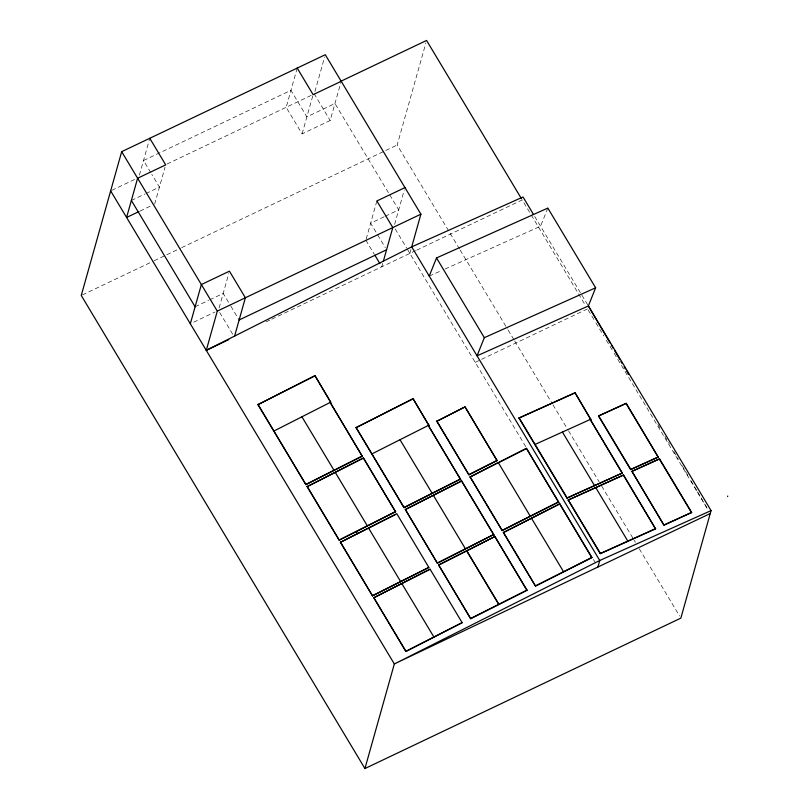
<?xml version="1.0" encoding="UTF-8"?>
<svg xmlns="http://www.w3.org/2000/svg" width="809" height="809" viewBox="0 0 809 809"><rect width="100%" height="100%" fill="white"/><g stroke="black" fill="none" stroke-linecap="round" stroke-linejoin="round"><path stroke-width="0.61" stroke-dasharray="4.04 3.03" d="M139.421 175.088L149.766 138.288M154.671 204.09L165.036 167.21M219.097 307.976L228.785 273.523M297.196 68.087L286.174 107.314L302.101 133.889L330.183 120.511L341.216 81.294M302.101 133.889L313.134 94.673M314.923 91.559L324.611 57.095M366.194 238.989L376.873 200.976M459.502 248.96L397.179 145.033L425.898 42.887M382.738 263.39L381.787 266.778L380.513 264.654M394.62 224.396L404.298 189.943M409.87 253.399L411.71 246.866M547.835 208.075L540.554 226.217L443.008 269.933M111.784 190.348L135.366 179.113M167.089 164.015L314.256 93.935L330.183 120.511M131.371 200.47L144.851 194.049M145.974 193.513L159.454 187.091L151.799 174.34M140.068 211.048L151.303 205.698M82.397 294.921L153.113 261.256M154.256 260.71L165.653 255.28M166.796 254.734L180.488 248.221M181.62 247.675L384.639 151.01M385.782 150.464L397.179 145.033M195.111 306.773L208.591 300.361M209.713 299.826L223.193 293.404L230.211 305.104M384.103 216.782L370.623 223.203L377.004 233.831M385.236 216.246L398.706 209.834L389.048 193.725M193.705 322.164L215.052 312.001M266.11 321.861L270.651 319.697M271.784 319.161L415.543 250.699M416.675 250.163L522.199 199.914L530.613 213.94M475.207 362.371L587.536 308.886M429.235 276.102L441.856 270.449M534.709 216.478L581.256 294.102M581.904 295.184L588.365 305.954M531.26 215.022L585.595 305.65M588.183 309.968L595.333 321.881M595.98 322.963L603.767 335.957M606.366 340.286L613.505 352.198M614.162 353.28L707.653 509.205M460.149 250.042L507.536 329.071M508.183 330.153L514.028 339.891M514.676 340.983L552.325 403.772M552.972 404.854L567.908 429.751M568.555 430.833L599.064 481.709M601.653 486.047L633.467 539.087M634.114 540.169L635.409 542.333M639.302 548.836L679.55 615.952M388.411 192.653L334.966 103.522L306.884 116.89L290.947 90.315L143.517 160.516L151.162 173.278M395.207 228.957L406.684 248.09M407.321 249.152L525.85 446.831M593.371 559.444L596.617 564.854M377.641 234.893L385.286 247.655M365.85 240.202L374.142 254.016M230.848 306.166L239.13 319.98M219.694 312.527L233.083 334.855M657.919 424.412L660.468 428.76M664.937 436.364L669.407 443.979M673.877 451.584L678.336 459.188M682.169 465.711L687.913 475.49M691.108 480.93L696.842 490.709M697.489 491.791L707.056 508.103"/><path stroke-width="1.21" d="M362.25 456.225L330.173 402.427L362.25 456.225L305.933 484.652L257.95 404.631L314.954 375.629L330.79 402.346M273.816 431.096L330.82 402.103M301.979 416.888L334.087 470.433M330.153 401.284L314.954 375.629M305.933 484.652L257.98 404.389M307.127 486.644L363.484 457.975L395.561 511.773L339.234 540.2L307.127 486.644L363.484 457.975M335.29 472.436L367.397 525.981M339.234 540.2L307.157 486.401M527.003 590.327L494.926 536.529L438.609 564.935L470.686 618.723L527.003 590.327L428.305 425.433L460.392 479.231L404.065 507.668L356.041 427.658L413.045 398.655L428.881 425.372L413.045 398.655M340.417 542.323L396.764 513.654L428.851 567.443L372.524 595.879L340.417 542.323L395.611 514.463M368.58 528.105L400.688 581.661M372.524 595.879L340.447 542.081M405.835 651.427L462.192 622.748L430.075 569.202L373.758 597.629L405.835 651.427L462.293 622.495M400.111 439.894L432.228 493.45M404.065 507.668L356.071 427.415M405.299 509.417L437.376 563.216L493.723 534.537L461.615 480.981L405.299 509.417L437.376 563.216M401.881 583.653L433.998 637.209M436.789 421.267L464.983 406.816L497.07 460.604L468.907 474.822L436.789 421.267L463.83 407.625M433.422 495.442L465.539 548.998M428.851 567.443L372.565 595.636M430.075 569.202L374.85 597.305M464.983 406.816L497.07 460.604M461.615 480.981L406.391 509.094M468.907 474.822L436.83 421.024M470.069 477.007L526.426 448.338L558.503 502.136L502.187 530.562L470.069 477.007L498.263 462.556L530.35 516.344M466.732 550.99L498.84 604.545M470.686 618.723L438.609 564.935M494.926 536.529L438.569 565.167M502.187 530.562L470.11 476.764M503.38 532.555L559.737 503.886L591.814 557.684L535.497 586.11L503.38 532.555L559.737 503.886M591.895 557.381L526.426 448.338M531.543 518.347L563.651 571.892M535.497 586.11L503.41 532.312M597.922 567.018L599.752 560.485L411.71 246.866L420.892 214.183L325.279 54.719L121.684 151.667L81.254 295.467L364.93 768.55L680.854 618.116L711.071 510.6L588.365 305.954L595.636 287.802L547.835 208.075L436.516 257.95L429.235 276.102M190.337 323.772L201.36 284.556L229.443 271.177L245.38 297.763L234.61 336.079M228.735 339.649L206.275 350.348L217.297 311.131L121.684 151.667M383.375 261.145L392.81 227.562L376.873 200.976L404.955 187.607M364.93 768.55L394.327 663.967L110.651 190.884M727.594 496.564L727.746 496.038M595.636 287.802L484.328 337.687L477.047 355.839L588.365 305.954L610.057 342.905M622.242 473.305L590.246 419.466L622.354 473.022L566.947 498.081L518.953 418.061L575.007 392.709L590.772 419.466L575.007 392.709M534.83 444.535L590.883 419.183M562.477 432.137L594.595 485.693M598.478 416.008L626.247 403.337L658.243 457.166L630.595 469.564L598.478 416.008L626.247 403.337M566.947 498.081L622.354 473.022M568.14 500.083L623.557 475.014L655.553 528.853L600.248 553.629L568.14 500.083L623.557 475.014M595.788 487.685L627.905 541.241M630.595 469.564L658.354 456.893M631.9 471.273L663.906 525.112L691.665 512.441L659.557 458.885L631.9 471.273L663.906 525.112L691.665 512.441M600.248 553.629L655.664 528.57M632.941 471.04L659.557 458.885M206.275 350.348L411.71 246.866L523.019 196.981L533.414 214.314M257.95 404.631L314.913 375.872M356.041 427.658L413.015 398.898M305.964 484.409L362.28 455.983M371.948 453.889L428.922 425.129M339.274 539.957L395.591 511.531M404.096 507.425L460.422 478.989M468.937 474.58L497.1 460.361M499.365 462.222L526.396 448.58M437.406 562.973L493.723 534.537M502.217 530.32L558.544 501.893M470.717 618.481L527.033 590.085M535.528 585.868L591.844 557.441M340.346 81.507L426.576 40.45L521.552 198.842M341.216 81.294L313.134 94.673L297.196 68.087M138.946 211.574L126.588 217.459L137.611 178.243L165.693 164.874L149.766 138.288M217.297 311.131L420.892 214.183M239.13 319.98L386.56 249.779M710.251 513.533L394.327 663.967L599.752 560.485L711.071 510.6M518.953 418.061L574.896 392.992M626.773 404.692L658.243 457.166M659.446 459.168L691.553 512.714M598.599 415.725L630.707 469.281M623.446 475.298L655.553 528.853M436.516 257.95L484.328 337.687M519.075 417.778L567.058 497.808M568.252 499.8L600.359 553.356M374.779 255.078L379.876 263.582M466.763 550.747L498.87 604.303M363.443 458.218L395.561 511.773M356.263 531.685L357.457 533.677M373.758 597.629L405.865 651.184M131.371 200.47L195.111 306.773M611.331 345.079L613.252 348.335M614.527 350.509L619.633 359.206M620.908 361.38L622.182 363.554M624.093 366.811L625.377 368.985M626.651 371.159L628.563 374.425"/></g></svg>
